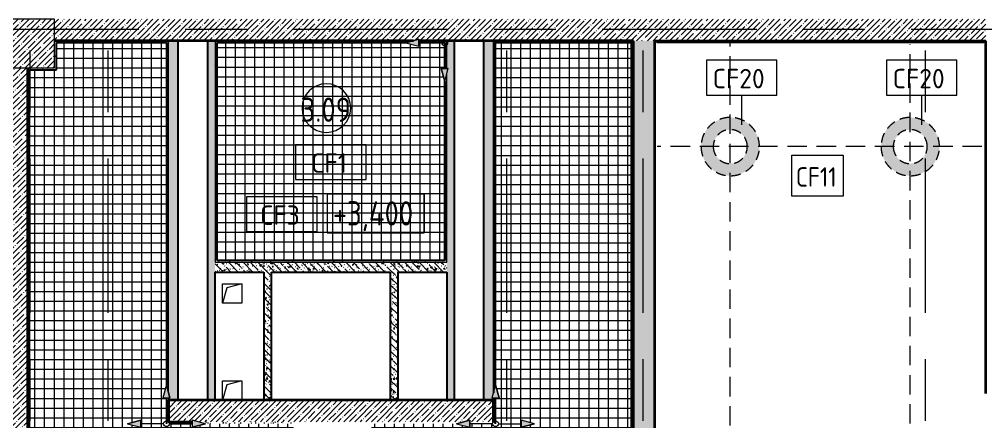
# Model space of a CAD drawing. Header units: millimetres. Extents: x 35378 to 237579, y -8553 to 29000.
# Drawn here: x 65547 to 75480, y 3760 to 7900 of the extents above; entities that cross this region are included whole.
import ezdxf

# ---------------------------------------------------------------- set-up
doc = ezdxf.new("R2010")
doc.units = ezdxf.units.MM
for name, pattern in [('200_ШТРИХ__ш1_п0_6_', [160, 100, -60]), ('ADSK_Штрих_ш2 п1', [300, 200, -100]), ('Осевая', [3175, 635, -476.25, 1587.5, -476.25])]:
    doc.linetypes.add(name, pattern=pattern)
for name, color, linetype, lineweight in [('0-1', 7, 'Continuous', 9), ('A-AREA-IDEN', 7, 'Continuous', 9), ('A-CLNG', 7, 'Continuous', 9), ('A-CLNG-IDEN', 7, 'Continuous', 9), ('A-CLNG-PATT', 7, 'Continuous', 9), ('A-DETL-1', 7, 'ADSK_Штрих_ш2 п1', 9), ('A-DETL-GENF', 7, 'Continuous', 9), ('A-DETL-MBND', 7, '200_ШТРИХ__ш1_п0_6_', 9), ('A-DETL-MBND-1', 7, 'Continuous', 9), ('A-WALL', 7, 'Continuous', 9), ('G-ANNO-DIMS', 7, 'Continuous', 9), ('I-WALL', 7, 'Continuous', 9), ('S-COLS', 7, 'Continuous', 9), ('Оси-2', 7, 'Осевая', 9)]:
    doc.layers.add(name, color=color, linetype=linetype, lineweight=lineweight)
for name, color, linetype, lineweight, true_color in [('A-WALL-1', 7, 'Continuous', 35, 0x3c3c3c), ('A-WALL-3', 7, 'Continuous', 25, 0x3c3c3c), ('A-WALL-FNSH-2', 7, 'Continuous', 13, 0x3c3c3c), ('G-ANNO-TEXT-1', 7, 'Continuous', 9, 0x3c3c3c)]:
    doc.layers.add(name, color=color, linetype=linetype, lineweight=lineweight, true_color=true_color)
doc.styles.add('GOST Common', font='GOST_Common.ttf', dxfattribs={"width": 0.9, "height": 250})
doc.styles.add('GOST Common_1', font='GOST_Common.ttf', dxfattribs={"height": 200})
doc.styles.add('GOST Common_3', font='GOST_Common.ttf', dxfattribs={"width": 0.9, "height": 200})
pattern_1 = [(45, (0, 0), (-57.02463, 57.02463), []), (45, (57.025, 0), (-57.02463, 57.02463), [100.806, -20.161, 3.353, -16.808])]
pattern_2 = [(135, (0, 0), (-75.43415, -75.43415), [106.68, -17.78, 3.556, -17.78]), (135, (0, 75.39), (-75.43415, -75.43415), []), (50, (0, 0), (127.52922, -11.15758), [13.335, -146.685]), (355, (0, 0), (-24.66966, 133.74002), [10.668, -117.348]), (100.451, (10.63, -0.93), (102.85973, 122.58178), [11.333, -124.663]), (46.184, (0, 35.56), (189.75516, -29.43036), [20.002, -220.027]), (96.636, (15.81, 33.1), (166.1822, 173.1996), [17, -186.995]), (351.184, (0, 35.56), (166.18393, 173.1976), [16.002, -176.022]), (21, (17.78, 26.67), (106.13027, -71.58603), [13.335, -146.685]), (326, (17.78, 26.67), (43.26188, 128.93175), [10.668, -117.348]), (71.451, (26.62, 20.7), (149.39198, 57.34505), [11.333, -124.663]), (37.5, (0, 0), (2.162228, 59.188357), [3.353, -112.573, 3.353, -115.773, -117.793]), (37.5, (0, 0), (2.162228, 59.188357), [-235.052, 3.353, -114.44]), (7.5, (0, 0), (46.77386, 70.12615), [3.353, -64.567, 3.353, -109.906, -44.894]), (7.5, (0, 0), (46.77386, 70.12615), [-181.178, 3.353, -41.542]), (327.5, (-39.65, 0), (94.91367, -4.010093), [3.353, -41.097, 3.353, -135.331, -184.023]), (327.5, (-39.65, 0), (94.91367, -4.010093), [-183.134, 3.353, -180.67]), (317.5, (-57.43, 0), (103.69057, 17.79882), [3.353, -54.432, 3.353, -88.748, -130.683]), (317.5, (-57.43, 0), (103.69057, 17.79882), [-149.885, 3.353, -127.33])]
pattern_3 = [(0, (0, 0), (121.92, 30.48), [10.058, -81.382, 10.058, -81.382, -487.68]), (0, (0, 0), (121.92, 30.48), [-182.88, 10.058, -172.822, 10.058, -81.382, -213.36]), (0, (0, 0), (121.92, 30.48), [-457.2, 10.058, -50.902, 10.058, -142.342]), (120, (45.72, 15.24), (-87.356454, 90.345817), [10.058, -81.382, 10.058, -81.382, -487.68]), (120, (45.72, 15.24), (-87.356454, 90.345817), [-182.88, 10.058, -172.822, 10.058, -81.382, -213.36]), (120, (45.72, 15.24), (-87.356454, 90.345817), [-457.2, 10.058, -50.902, 10.058, -142.342]), (240, (60.96, 76.2), (-34.563546, -120.825817), [10.058, -81.382, 10.058, -81.382, -487.68]), (240, (60.96, 76.2), (-34.563546, -120.825817), [-182.88, 10.058, -172.822, 10.058, -81.382, -213.36]), (240, (60.96, 76.2), (-34.563546, -120.825817), [-457.2, 10.058, -50.902, 10.058, -142.342])]

# ---------------------------------------------------------------- blocks, each defined once
blk = doc.blocks.new('BSC_Колонна _Прямоугольная - 500х500-V13-План потолков с обозначением видов отделки и геометрии 1 этажа в осях 12-23')
at = {"layer": 'S-COLS'}
h = blk.add_hatch(dxfattribs=at)
h.set_pattern_fill('FP_14', color=256, style=0, pattern_type=2)
h.set_pattern_definition([(45, (-65660, -7650), (-57.02463, 57.02463), []), (45, (-65602.975, -7650), (-57.02463, 57.02463), [100.806, -20.161, 3.353, -16.808])])
h.paths.add_polyline_path([(-250, -250), (250, -250), (250, 250), (-250, 250), (-250, 55)])
for p, q in [((250, 250), (-250, 250)), ((-250, 250), (-250, -250)), ((250, -250), (250, 250)), ((-250, -250), (250, -250))]:
    blk.add_line(p, q, dxfattribs=at)
blk = doc.blocks.new('Начало раскладки_красным - Начало раскладки_красным-26102174-План потолков с обозначением видов отделки и геометрии 1 этажа в осях 12-23')
at = {"layer": 'A-DETL-GENF'}
for points in [[(-36.2, 264.8), (36.2, 264.8), (0, 400)], [(-264.8, -36.2), (-264.8, 36.2), (-400, 0)], [(264.8, -36.2), (400, 0), (264.8, 36.2)], [(0, -400), (36.2, -264.8), (-36.2, -264.8)]]:
    blk.add_hatch(color=256, dxfattribs=at).paths.add_polyline_path(points)
for p, q in [((0, 400), (-36.2, 264.8)), ((0, 400), (-36.2, 264.8)), ((36.2, 264.8), (0, 400)), ((0, 400), (36.2, 264.8)), ((-36.2, 264.8), (36.2, 264.8)), ((-36.2, 264.8), (36.2, 264.8)), ((0, 30), (0, 264.8)), ((-264.8, 36.2), (-400, 0)), ((-400, 0), (-264.8, 36.2)), ((-400, 0), (-264.8, -36.2)), ((-400, 0), (-264.8, -36.2)), ((-264.8, -36.2), (-264.8, 36.2)), ((-264.8, 36.2), (-264.8, -36.2)), ((-30, 0), (-264.8, 0)), ((30, 0), (264.8, 0)), ((400, 0), (264.8, 36.2)), ((264.8, 36.2), (264.8, -36.2)), ((400, 0), (264.8, 36.2)), ((264.8, 36.2), (264.8, -36.2)), ((400, 0), (264.8, -36.2)), ((0, -30), (0, -264.8)), ((264.8, -36.2), (400, 0)), ((36.2, -264.8), (-36.2, -264.8)), ((-36.2, -264.8), (0, -400)), ((0, -400), (-36.2, -264.8)), ((-36.2, -264.8), (36.2, -264.8)), ((0, -400), (36.2, -264.8)), ((0, -400), (36.2, -264.8))]:
    blk.add_line(p, q, dxfattribs=at)
blk.add_circle((0, 0), 30, dxfattribs=at)
blk = doc.blocks.new('Начало раскладки_красным - Начало раскладки_красным-26113037-План потолков с обозначением видов отделки и геометрии 1 этажа в осях 12-23')
at = {"layer": 'A-DETL-GENF'}
for points in [[(-264.8, -36.2), (-264.8, 36.2), (-400, 0)], [(0, -400), (36.2, -264.8), (-36.2, -264.8)]]:
    blk.add_hatch(color=256, dxfattribs=at).paths.add_polyline_path(points)
for p, q in [((-264.8, 36.2), (-400, 0)), ((-400, 0), (-264.8, 36.2)), ((-400, 0), (-264.8, -36.2)), ((-400, 0), (-264.8, -36.2)), ((-264.8, -36.2), (-264.8, 36.2)), ((-264.8, 36.2), (-264.8, -36.2)), ((-30, 0), (-264.8, 0)), ((0, -30), (0, -264.8)), ((36.2, -264.8), (-36.2, -264.8)), ((-36.2, -264.8), (0, -400)), ((0, -400), (-36.2, -264.8)), ((-36.2, -264.8), (36.2, -264.8)), ((0, -400), (36.2, -264.8)), ((0, -400), (36.2, -264.8))]:
    blk.add_line(p, q, dxfattribs=at)
blk.add_circle((0, 0), 30, dxfattribs=at)
blk = doc.blocks.new('Марка_Помещения - Номер-25198446-План потолков с обозначением видов отделки и геометрии 1 этажа в осях 12-23')
at = {"layer": 'A-AREA-IDEN'}
for start, end in [(360, 180), (180, 360)]:
    blk.add_arc((0, 0), 2.5, start, end, dxfattribs=at)
blk = doc.blocks.new('М_потолков - Марка_ Имя типа-25382930-План потолков с обозначением видов отделки и геометрии 1 этажа в осях 12-23')
at = {"layer": 'A-CLNG-IDEN'}
for p, q in [((3.625, 1.984375), (-3.625, 1.984375)), ((-3.625, 1.984375), (-3.625, -1.59375)), ((3.625, -1.59375), (3.625, 1.984375)), ((-3.625, -1.59375), (3.625, -1.59375))]:
    blk.add_line(p, q, dxfattribs=at)
blk = doc.blocks.new('Высотные отметки - 10х4_h_-17668695-План потолков с обозначением видов отделки и геометрии 1 этажа в осях 12-23')
at = {"layer": 'G-ANNO-DIMS'}
for p, q in [((-5, 4), (-5, 0)), ((5, 4), (-5, 4)), ((5, 4), (-5, 4)), ((-5, 4), (-5, 0)), ((5, 4), (5, 0)), ((5, 0), (5, 4)), ((5, 0), (-5, 0)), ((-5, 0), (5, 0))]:
    blk.add_line(p, q, dxfattribs=at)

msp = doc.modelspace()

# ---------------------------------------------------------------- hatches: boundary and pattern name
at = {"layer": 'A-CLNG-PATT'}
h = msp.add_hatch(dxfattribs=at)
h.set_pattern_fill('FP_63', color=256, style=0, pattern_type=2)
h.set_pattern_definition([(270, (67007.5, 3900), (100, 6e-15), []), (0, (67007.5, 3900), (0, 100), [])])
h.paths.add_polyline_path([(67626.2, 141), (68364, 141), (68364, 3739), (67459.1, 3739), (67324.8, 3702.9), (67324.7, 3739), (67059, 3739), (67059, 4003.8), (67023.6, 4003.7), (67059, 4139), (67059, 7659), (65931, 7659), (65931, 7379), (65651, 7379), (65651, 421), (65931, 421), (65931, 141), (66158.3, 141)])
h.paths.add_polyline_path([(67060.2, 3339), (67023.9, 3474.2), (67096.4, 3474.3)])
h.paths.add_polyline_path([(66795.3, 3702.6), (66660, 3738.8), (66795.2, 3775.1)])
h = msp.add_hatch(dxfattribs=at)
h.set_pattern_fill('FP_64', color=256, style=0, pattern_type=2)
h.set_pattern_definition([(180, (68869, 6609), (-1e-14, -100), []), (270, (68869, 6609), (100, 6e-15), [])])
h.paths.add_polyline_path([(69655.3, 5421), (69919, 5421), (69919, 7263.6), (69883.9, 7394.2), (69919, 7394.3), (69919, 7659), (69655.2, 7659), (69655.3, 7622.6), (69520, 7659), (67581, 7659), (67581, 5421), (69520, 5421)])
h = msp.add_hatch(dxfattribs=at)
h.set_pattern_fill('FP_62', color=256, style=0, pattern_type=2)
h.set_pattern_definition([(270, (70502.94, 3900), (100, 6e-15), []), (0, (70502.94, 3900), (0, 100), [])])
h.paths.add_polyline_path([(71839, 141), (71839, 7659), (70441, 7659), (70441.8, 4139), (70478.1, 4003.8), (70441, 4003.7), (70441, 3739), (70177.2, 3739), (70177.3, 3702.6), (70042, 3739), (69166.9, 3739), (69166.9, 141), (70562.1, 141)])
h.paths.add_polyline_path([(70442.2, 3339), (70405.9, 3474.2), (70478.4, 3474.3)])
h.paths.add_polyline_path([(70706.8, 3702.9), (70706.7, 3775.4), (70842, 3739.2)])
at = {"layer": 'A-DETL-MBND-1'}
h = msp.add_hatch(color=256, dxfattribs=at)
h.paths.add_polyline_path([(72855, 6290.1), (72913.5, 6295.8), (72969.8, 6312.9), (73021.7, 6340.6), (73067.1, 6377.9), (73104.4, 6423.4), (73132.2, 6475.2), (73149.2, 6531.5), (73155, 6590.1), (73149.2, 6648.6), (73132.2, 6704.9), (73104.4, 6756.7), (73067.1, 6802.2), (73021.7, 6839.5), (72969.8, 6867.2), (72913.5, 6884.3), (72855, 6890.1), (72796.5, 6884.3), (72740.2, 6867.2), (72688.3, 6839.5), (72642.9, 6802.2), (72605.6, 6756.7), (72577.8, 6704.9), (72560.8, 6648.6), (72555, 6590.1), (72560.8, 6531.5), (72577.8, 6475.2), (72605.6, 6423.4), (72642.9, 6377.9), (72688.3, 6340.6), (72740.2, 6312.9), (72796.5, 6295.8)])
h.paths.add_polyline_path([(72855, 6415.1), (72809.7, 6421), (72767.5, 6438.5), (72731.3, 6466.3), (72703.4, 6502.6), (72686, 6544.8), (72680, 6590.1), (72686, 6635.3), (72703.4, 6677.6), (72731.3, 6713.8), (72767.5, 6741.6), (72809.7, 6759.1), (72855, 6765.1), (72900.3, 6759.1), (72942.5, 6741.6), (72978.7, 6713.8), (73006.6, 6677.6), (73024, 6635.3), (73030, 6590.1), (73024, 6544.8), (73006.6, 6502.6), (72978.7, 6466.3), (72942.5, 6438.5), (72900.3, 6421)])
h = msp.add_hatch(color=256, dxfattribs=at)
h.paths.add_polyline_path([(74705, 6290.1), (74763.5, 6295.8), (74819.8, 6312.9), (74871.7, 6340.6), (74917.1, 6377.9), (74954.4, 6423.4), (74982.2, 6475.2), (74999.2, 6531.5), (75005, 6590.1), (74999.2, 6648.6), (74982.2, 6704.9), (74954.4, 6756.7), (74917.1, 6802.2), (74871.7, 6839.5), (74819.8, 6867.2), (74763.5, 6884.3), (74705, 6890.1), (74646.5, 6884.3), (74590.2, 6867.2), (74538.3, 6839.5), (74492.9, 6802.2), (74455.6, 6756.7), (74427.8, 6704.9), (74410.8, 6648.6), (74405, 6590.1), (74410.8, 6531.5), (74427.8, 6475.2), (74455.6, 6423.4), (74492.9, 6377.9), (74538.3, 6340.6), (74590.2, 6312.9), (74646.5, 6295.8)])
h.paths.add_polyline_path([(74705, 6415.1), (74659.7, 6421), (74617.5, 6438.5), (74581.3, 6466.3), (74553.4, 6502.6), (74536, 6544.8), (74530, 6590.1), (74536, 6635.3), (74553.4, 6677.6), (74581.3, 6713.8), (74617.5, 6741.6), (74659.7, 6759.1), (74705, 6765.1), (74750.3, 6759.1), (74792.5, 6741.6), (74828.7, 6713.8), (74856.6, 6677.6), (74874, 6635.3), (74880, 6590.1), (74874, 6544.8), (74856.6, 6502.6), (74828.7, 6466.3), (74792.5, 6438.5), (74750.3, 6421)])
at = {"layer": 'I-WALL'}
h = msp.add_hatch(dxfattribs=at)
h.set_pattern_fill('FP_17', color=256, style=0, pattern_type=2)
h.set_pattern_definition(pattern_1)
h.paths.add_polyline_path([(69655.2, 7680), (71860, 7680), (71860, 7900), (65910, 7900), (65910, 7680), (69599.1, 7680), (69655.2, 7695.1)])
h = msp.add_hatch(dxfattribs=at)
h.set_pattern_fill('FP_17', color=256, style=0, pattern_type=2)
h.set_pattern_definition(pattern_1)
h.paths.add_polyline_path([(73497.9, 7680), (75480, 7680), (75480, 7900), (71860, 7900), (71860, 7680), (72080, 7680)])
h = msp.add_hatch(dxfattribs=at)
h.set_pattern_fill('FP_57', color=256, style=0, pattern_type=2)
h.set_pattern_definition(pattern_3)
h.paths.add_polyline_path([(65910, 7660), (67080, 7660), (67080, 7680), (65910, 7680)])
h = msp.add_hatch(dxfattribs=at)
h.set_pattern_fill('FP_57', color=256, style=0, pattern_type=2)
h.set_pattern_definition(pattern_3)
h.paths.add_polyline_path([(65930, 7380), (65930, 7660), (65910, 7660), (65910, 7380)])
h = msp.add_hatch(dxfattribs=at)
h.set_pattern_fill('FP_57', color=256, style=0, pattern_type=2)
h.set_pattern_definition(pattern_3)
h.paths.add_polyline_path([(67060, 3760), (67080, 3760), (67079.9, 4003.8), (67060, 4003.7)])
h.paths.add_polyline_path([(67080, 4063.7), (67080, 7660), (67060, 7660), (67060, 4138.1), (67079.5, 4065.4)])
h = msp.add_hatch(dxfattribs=at)
h.set_pattern_fill('FP_24', color=256, style=0, pattern_type=2)
h.set_pattern_definition(pattern_2)
h.paths.add_polyline_path([(67096.1, 3980), (67180, 3980), (67180, 7680), (67080, 7680), (67080, 4063.7), (67096.1, 4003.8), (67080, 4003.7), (67080, 3980)])
h = msp.add_hatch(dxfattribs=at)
h.set_pattern_fill('FP_24', color=256, style=0, pattern_type=2)
h.set_pattern_definition(pattern_2)
h.paths.add_polyline_path([(67560, 3980), (67560, 7680), (67480, 7680), (67480, 3980)])
h = msp.add_hatch(dxfattribs=at)
h.set_pattern_fill('FP_57', color=256, style=0, pattern_type=2)
h.set_pattern_definition(pattern_3)
h.paths.add_polyline_path([(69920, 7660), (69940, 7660), (69940, 7680), (69655.2, 7680), (69655.3, 7660)])
h.paths.add_polyline_path([(67580, 7660), (69524.6, 7660), (69599.1, 7680), (67560, 7680), (67560, 7660)])
h = msp.add_hatch(dxfattribs=at)
h.set_pattern_fill('FP_57', color=256, style=0, pattern_type=2)
h.set_pattern_definition(pattern_3)
h.paths.add_polyline_path([(67580, 5400), (67580, 7660), (67560, 7660), (67560, 5400)])
h = msp.add_hatch(dxfattribs=at)
h.set_pattern_fill('FP_57', color=256, style=0, pattern_type=2)
h.set_pattern_definition(pattern_3)
h.paths.add_polyline_path([(69920, 5420), (69940, 5420), (69940, 7332.9), (69920, 7259)])
h.paths.add_polyline_path([(69920, 7394.2), (69940, 7394.3), (69940, 7660), (69920, 7660), (69920, 7394.3)])
h = msp.add_hatch(dxfattribs=at)
h.set_pattern_fill('FP_24', color=256, style=0, pattern_type=2)
h.set_pattern_definition(pattern_2)
h.paths.add_polyline_path([(70020, 3980), (70020, 7680), (69940, 7680), (69940, 7394.2), (69956.4, 7394.3), (69940, 7332.9), (69940, 3980)])
h = msp.add_hatch(dxfattribs=at)
h.set_pattern_fill('FP_24', color=256, style=0, pattern_type=2)
h.set_pattern_definition(pattern_2)
h.paths.add_polyline_path([(70405.6, 3980), (70420, 3980), (70420, 4003.8), (70405.6, 4003.7), (70420, 4057.6), (70420, 7680), (70320, 7680), (70320, 3980)])
h = msp.add_hatch(dxfattribs=at)
h.set_pattern_fill('FP_57', color=256, style=0, pattern_type=2)
h.set_pattern_definition(pattern_3)
h.paths.add_polyline_path([(70440, 3740), (70440, 4003.8), (70420, 4003.7), (70420, 3740)])
h.paths.add_polyline_path([(70420, 4057.6), (70440, 4132.4), (70440, 7680), (70420, 7680), (70420, 4139)])
h = msp.add_hatch(dxfattribs=at)
h.set_pattern_fill('FP_57', color=256, style=0, pattern_type=2)
h.set_pattern_definition(pattern_3)
h.paths.add_polyline_path([(70562.1, 7660), (71840, 7660), (71840, 7680), (70440, 7680), (70440, 7660)])
h = msp.add_hatch(dxfattribs=at)
h.set_pattern_fill('FP_57', color=256, style=0, pattern_type=2)
h.set_pattern_definition(pattern_3)
h.paths.add_polyline_path([(71860, 140), (71860, 7680), (71840, 7680), (71840, 140)])
h = msp.add_hatch(dxfattribs=at)
h.set_pattern_fill('FP_17', color=256, style=0, pattern_type=2)
h.set_pattern_definition(pattern_1)
h.paths.add_polyline_path([(71860, 120), (72080, 120), (72080, 7680), (71860, 7680), (71860, 140)])
h = msp.add_hatch(dxfattribs=at)
h.set_pattern_fill('FP_17', color=256, style=0, pattern_type=2)
h.set_pattern_definition(pattern_1)
h.paths.add_polyline_path([(65410, 400), (65630, 400), (65630, 7400), (65410, 7400), (65410, 470.3)])
h = msp.add_hatch(dxfattribs=at)
h.set_pattern_fill('FP_57', color=256, style=0, pattern_type=2)
h.set_pattern_definition(pattern_3)
h.paths.add_polyline_path([(65650, 7380), (65910, 7380), (65910, 7400), (65630, 7400), (65630, 7380)])
h = msp.add_hatch(dxfattribs=at)
h.set_pattern_fill('FP_57', color=256, style=0, pattern_type=2)
h.set_pattern_definition(pattern_3)
h.paths.add_polyline_path([(65650, 400), (65650, 7380), (65630, 7380), (65630, 400)])
h = msp.add_hatch(dxfattribs=at)
h.set_pattern_fill('FP_24', color=256, style=0, pattern_type=2)
h.set_pattern_definition(pattern_2)
h.paths.add_polyline_path([(69940, 5300), (69940, 5400), (67560, 5400), (67560, 5300), (69440, 5300)])
h = msp.add_hatch(dxfattribs=at)
h.set_pattern_fill('FP_57', color=256, style=0, pattern_type=2)
h.set_pattern_definition(pattern_3)
h.paths.add_polyline_path([(69940, 5400), (69940, 5420), (67580, 5420), (67580, 5400), (67626.2, 5400)])
h = msp.add_hatch(dxfattribs=at)
h.set_pattern_fill('FP_24', color=256, style=0, pattern_type=2)
h.set_pattern_definition(pattern_2)
h.paths.add_polyline_path([(68060, 3980), (68140, 3980), (68140, 5300), (68060, 5300), (68060, 4604.4)])
h = msp.add_hatch(dxfattribs=at)
h.set_pattern_fill('FP_24', color=256, style=0, pattern_type=2)
h.set_pattern_definition(pattern_2)
h.paths.add_polyline_path([(69360, 3980), (69440, 3980), (69440, 5300), (69360, 5300), (69360, 4604.4)])
h = msp.add_hatch(dxfattribs=at)
h.set_pattern_fill('FP_17', color=256, style=0, pattern_type=2)
h.set_pattern_definition(pattern_1)
h.paths.add_polyline_path([(68365, 3760), (70121.1, 3760), (70177.2, 3775.1), (70177.3, 3760), (70420, 3760), (70420, 3980), (67080, 3980), (67080, 3760), (67324.8, 3760), (67324.7, 3775.4), (67382.3, 3760), (67626.2, 3760)])
h = msp.add_hatch(dxfattribs=at)
h.set_pattern_fill('FP_57', color=256, style=0, pattern_type=2)
h.set_pattern_definition(pattern_3)
h.paths.add_polyline_path([(67460, 3740), (68365, 3740), (68365, 3760), (67382.3, 3760), (67457.1, 3740)])
h.paths.add_polyline_path([(67324.7, 3740), (67324.8, 3740), (67324.7, 3760), (67060, 3760), (67060, 3740)])

# ---------------------------------------------------------------- linework, layer by layer
at = {"layer": '0-1'}
for p, q in [((67635, 4980), (67635, 5180)), ((67635, 5180), (67835, 5180)), ((67835, 5180), (67680.5, 5138.6)), ((67835, 5180), (67835, 4980)), ((67680.5, 5138.6), (67635, 4980)), ((67835, 4980), (67635, 4980)), ((67635, 3980), (67635, 4180)), ((67635, 4180), (67835, 4180)), ((67835, 4180), (67680.5, 4138.6)), ((67835, 4180), (67835, 3980)), ((67680.5, 4138.6), (67635, 3980))]:
    msp.add_line(p, q, dxfattribs=at)
at = {"layer": 'A-CLNG'}
for p, q in [((67059, 7659), (65931, 7659)), ((65931, 7659), (65931, 7379)), ((67059, 4136.1), (67059, 7659)), ((69520.9, 7659), (67581, 7659)), ((67581, 7659), (67581, 5421)), ((69919, 7659), (69655.2, 7659)), ((69919, 7394.2), (69919, 7659)), ((71839, 7659), (70441, 7659)), ((70441, 7659), (70441, 4136.1)), ((71839, 141), (71839, 7659)), ((65931, 7379), (65651, 7379)), ((65651, 7379), (65651, 421)), ((69919, 5421), (69919, 7263.6)), ((67581, 5421), (69919, 5421)), ((67059, 3739), (67059, 4003.8)), ((70441, 4003.8), (70441, 3739))]:
    msp.add_line(p, q, dxfattribs=at)
at = {"layer": 'A-CLNG-IDEN'}
for p, q in [((72972.4, 6815.1), (72972.4, 7121)), ((74822.4, 6815.1), (74822.4, 7121))]:
    msp.add_line(p, q, dxfattribs=at)
at = {"layer": 'A-DETL-1'}
for p, q in [((72855, 120), (72855, 7680)), ((74705, 140), (74705, 7645.1)), ((75441.7, 6590.1), (72103.8, 6590.1))]:
    msp.add_line(p, q, dxfattribs=at)
at = {"layer": 'A-DETL-MBND'}
for centre, radius, start, end in [((72855, 6590.1), 300, 0, 180), ((74705, 6590.1), 300, 0, 180), ((72855, 6590.1), 175, 0, 180), ((74705, 6590.1), 175, 0, 180), ((72855, 6590.1), 300, 180, 360), ((72855, 6590.1), 175, 180, 0), ((74705, 6590.1), 300, 180, 360), ((74705, 6590.1), 175, 180, 0)]:
    msp.add_arc(centre, radius, start, end, dxfattribs=at)
at = {"layer": 'A-WALL'}
for p, q in [((67080, 4063.7), (67080, 7680)), ((67560, 7680), (67560, 5400)), ((69940, 7394.2), (69940, 7680)), ((69940, 5400), (69940, 7332.9)), ((67560, 5400), (69940, 5400)), ((67080, 4003.8), (67080, 3980))]:
    msp.add_line(p, q, dxfattribs=at)
at = {"layer": 'A-WALL-1'}
for p, q in [((69599.1, 7680), (65910, 7680)), ((71860, 7680), (69655.2, 7680)), ((71860, -100), (71860, 7680)), ((72080, 120), (72080, 7680)), ((72080, 7680), (75480, 7680)), ((75480, 4050), (75480, 7680)), ((65630, 7400), (65630, 400)), ((70420, 3980), (67080, 3980)), ((67080, 3980), (67080, 3760)), ((70420, 3760), (70420, 3980)), ((67080, 3760), (67324.8, 3760))]:
    msp.add_line(p, q, dxfattribs=at)
at = {"layer": 'A-WALL-3'}
for p, q in [((65930, 7660), (67060, 7660)), ((65930, 7380), (65930, 7660)), ((67060, 7660), (67060, 4138.1)), ((67180, 3980), (67180, 7680)), ((67480, 7680), (67480, 3980)), ((67580, 7660), (69524.6, 7660)), ((67580, 5420), (67580, 7660)), ((69655.2, 7660), (69920, 7660)), ((69920, 7660), (69920, 7394.2)), ((70020, 3980), (70020, 7680)), ((70320, 7680), (70320, 3980)), ((70420, 7680), (70420, 4057.6)), ((70440, 4132.4), (70440, 7660)), ((70440, 7660), (71840, 7660)), ((71840, 140), (71840, 7680)), ((65650, 7380), (65930, 7380)), ((65650, 420), (65650, 7380)), ((69920, 7259.9), (69920, 5420)), ((69920, 5420), (67580, 5420)), ((67560, 3980), (67560, 5300)), ((67560, 5300), (68060, 5300)), ((68060, 5300), (68060, 3980)), ((68140, 5300), (69360, 5300)), ((68140, 3980), (68140, 5300)), ((69360, 5300), (69360, 3980)), ((69440, 5300), (69940, 5300)), ((69440, 3980), (69440, 5300)), ((69940, 5300), (69940, 3980)), ((67060, 4003.8), (67060, 3740)), ((70420, 3980), (70420, 4003.8)), ((70440, 3740), (70440, 4003.8))]:
    msp.add_line(p, q, dxfattribs=at)
at = {"layer": 'A-WALL-FNSH-2'}
for p, q in [((75460, 7660), (72100, 7660)), ((72100, 7660), (72100, 7659)), ((75460, 7659), (72100, 7659)), ((75460, 7660), (75460, 7659))]:
    msp.add_line(p, q, dxfattribs=at)
at = {"layer": 'G-ANNO-TEXT-1', "flags": 128}
msp.add_lwpolyline([(73489.3, 6502.7), (74015.7, 6502.7), (74015.7, 6078.7), (73489.3, 6078.7)], close=True, dxfattribs=at)
at = {"layer": 'Оси-2'}
for p, q in [((65660, 593.7), (65660, 24898.1)), ((66460, 593.7), (66460, 24898.1)), ((70560, 593.7), (70560, 24898.1)), ((71960, 593.7), (71960, 24898.1)), ((74860, 593.7), (74860, 24898.1)), ((38678.1, 7800), (82214, 7800))]:
    msp.add_line(p, q, dxfattribs=at)

# ---------------------------------------------------------------- block references
at = {"layer": 'A-AREA-IDEN', "xscale": 99.99999999999993, "yscale": 99.99999999999993, "zscale": 99.99999999999993}
msp.add_blockref('Марка_Помещения - Номер-25198446-План потолков с обозначением видов отделки и геометрии 1 этажа в осях 12-23', (68703.4, 6986.2), dxfattribs=at)
at = {"layer": 'A-CLNG-IDEN', "xscale": 99.99999999999993, "yscale": 99.99999999999993, "zscale": 99.99999999999993}
for p in [(72972.4, 7280.4), (74822.4, 7280.4), (68750, 6411.6), (68245, 5875)]:
    msp.add_blockref('М_потолков - Марка_ Имя типа-25382930-План потолков с обозначением видов отделки и геометрии 1 этажа в осях 12-23', p, dxfattribs=at)
at = {"layer": 'A-DETL-GENF', "rotation": 0.03359668727813597}
for name, p in [('Начало раскладки_красным - Начало раскладки_красным-26113037-План потолков с обозначением видов отделки и геометрии 1 этажа в осях 12-23', (69920, 7659)), ('Начало раскладки_красным - Начало раскладки_красным-26102174-План потолков с обозначением видов отделки и геометрии 1 этажа в осях 12-23', (67060, 3739)), ('Начало раскладки_красным - Начало раскладки_красным-26102174-План потолков с обозначением видов отделки и геометрии 1 этажа в осях 12-23', (70442, 3739))]:
    msp.add_blockref(name, p, dxfattribs=at)
at = {"layer": 'G-ANNO-DIMS', "xscale": 99.99999999999993, "yscale": 99.99999999999993, "zscale": 99.99999999999993}
msp.add_blockref('Высотные отметки - 10х4_h_-17668695-План потолков с обозначением видов отделки и геометрии 1 этажа в осях 12-23', (69210, 5701.5), dxfattribs=at)
at = {"layer": 'S-COLS'}
msp.add_blockref('BSC_Колонна _Прямоугольная - 500х500-V13-План потолков с обозначением видов отделки и геометрии 1 этажа в осях 12-23', (65660, 7650), dxfattribs=at)

# ---------------------------------------------------------------- texts
at = {"layer": 'A-AREA-IDEN', "insert": (68437.7, 7094.8), "char_height": 250, "width": 663.797, "attachment_point": 1, "style": 'GOST Common'}
msp.add_mtext('3.09', dxfattribs=at)
at = {"layer": 'A-CLNG-IDEN', "char_height": 200, "attachment_point": 1, "style": 'GOST Common_1'}
for s, insert, width in [('CF20', (72673.6, 7390.1), 705.485), ('CF20', (74523.6, 7390.1), 705.485), ('CF1', (68547.2, 6521.3), 472.996), ('CF3', (68022.2, 5984.8), 521.097)]:
    msp.add_mtext(s, dxfattribs=dict(at, insert=insert, width=width))
at = {"layer": 'G-ANNO-DIMS', "insert": (68770, 6028.2), "char_height": 250, "width": 1055.976, "attachment_point": 1, "line_spacing_factor": 1.022761, "style": 'GOST Common'}
msp.add_mtext('+3,400', dxfattribs=at)
at = {"layer": 'G-ANNO-TEXT-1', "insert": (73529.3, 6378.3), "char_height": 200, "width": 533.924, "attachment_point": 1, "style": 'GOST Common_3'}
msp.add_mtext('CF11', dxfattribs=at)

doc.saveas('drawing.dxf')
